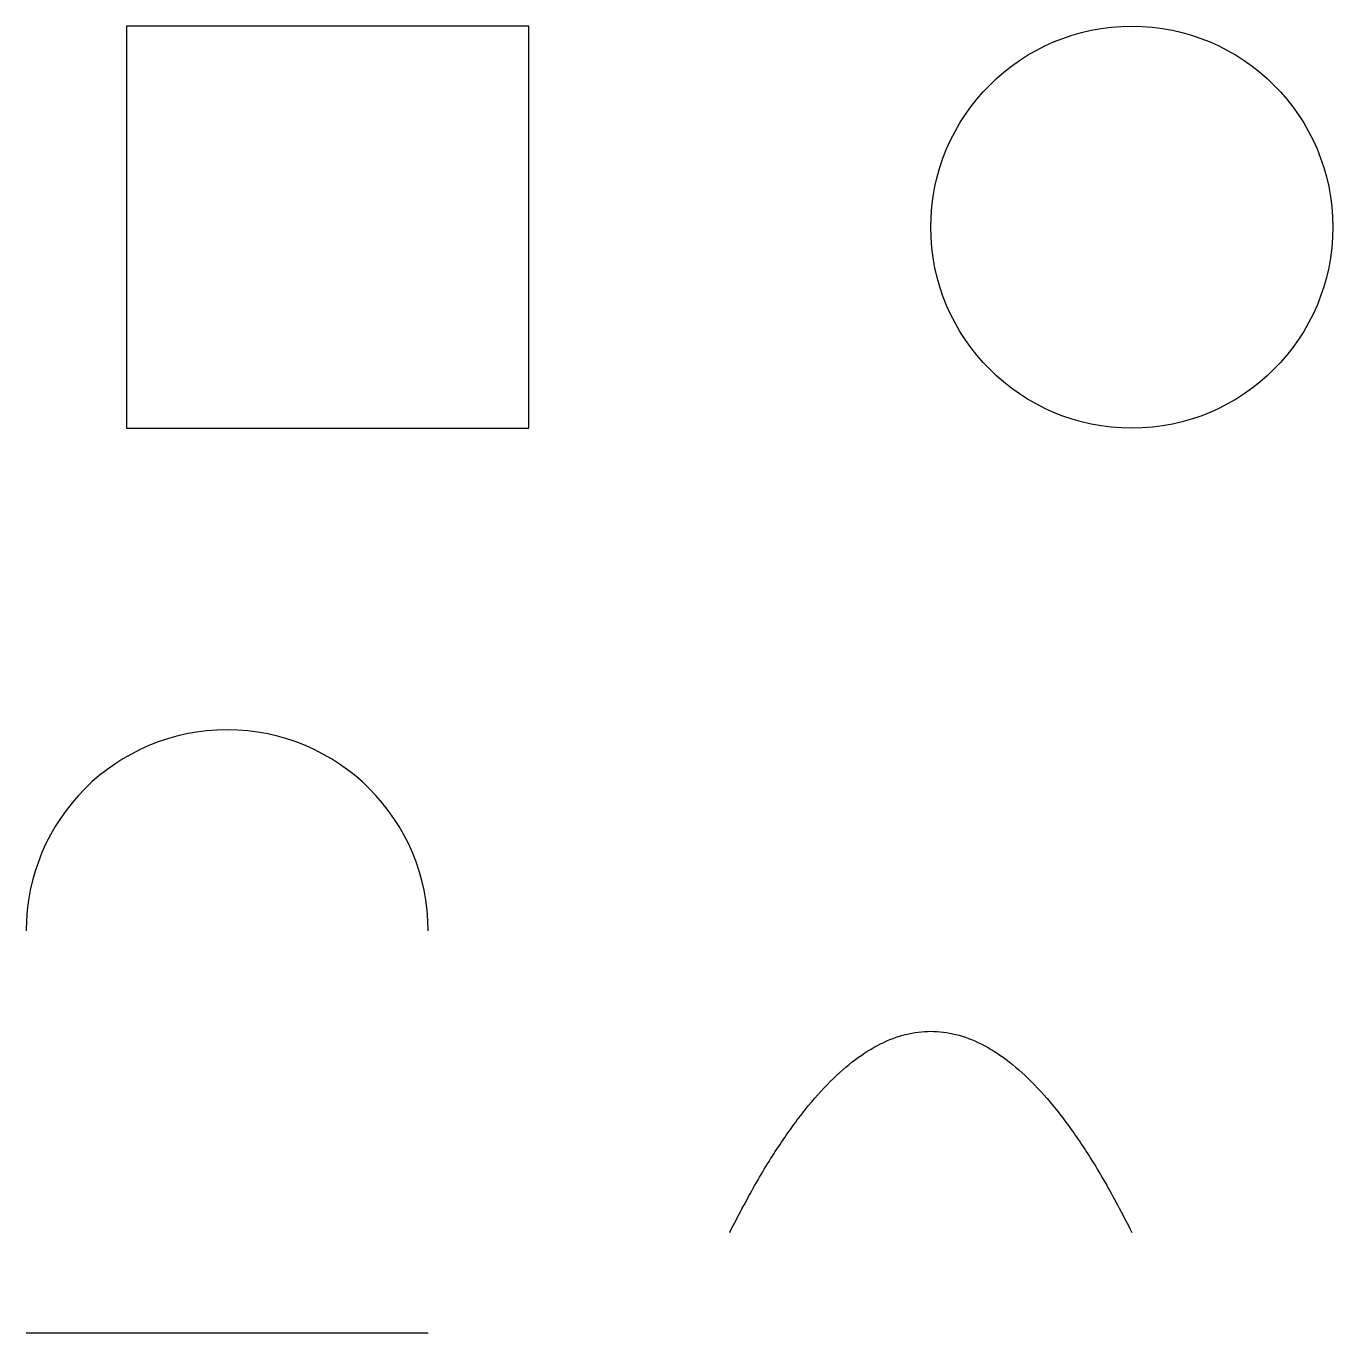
# Model space of a CAD drawing. Header units: millimetres. Extents: x -7 to 6, y -7 to 6.
import ezdxf

# ---------------------------------------------------------------- set-up
doc = ezdxf.new("R2010")
doc.units = ezdxf.units.MM
doc.layers.add('OUTLINE', color=7, linetype='Continuous')

msp = doc.modelspace()

# ---------------------------------------------------------------- linework, layer by layer
at = {"layer": 'OUTLINE'}
msp.add_line((-7, -7), (-3, -7), dxfattribs=at)
msp.add_lwpolyline([(-6, 2), (-2, 2), (-2, 6), (-6, 6)], close=True, dxfattribs=at)
msp.add_circle((4, 4), 2, dxfattribs=at)
msp.add_arc((-5, -3), 2, 0, 180, dxfattribs=at)
msp.add_open_spline([(0, -6), (2, -2), (4, -6)], degree=2, dxfattribs=at)

doc.saveas('drawing.dxf')
